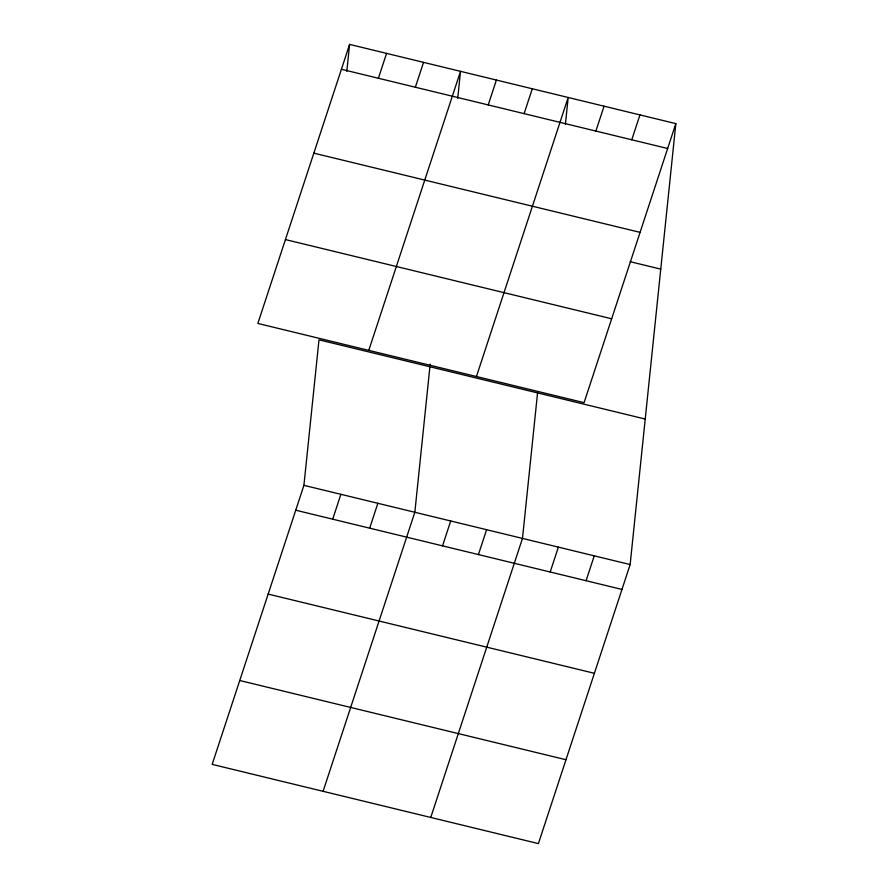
<?xml version="1.0" encoding="UTF-8"?>
<svg xmlns="http://www.w3.org/2000/svg" width="888" height="888" viewBox="0 0 888 888"><rect width="100%" height="100%" fill="white"/><g stroke="black" fill="none" stroke-linecap="round" stroke-linejoin="round"><path stroke-width="1.33" d="M675.835 123.621L584.082 402.664L257.853 323.443L349.595 44.4L675.835 123.621L630.147 564.557L538.406 843.6L212.165 764.379L303.918 485.336L318.992 339.827L645.221 419.047M346.808 71.351L349.595 44.4M430.181 364.124L414.829 512.265L323.088 791.319M457.731 98.279L460.517 71.34L368.775 350.383M537.562 392.907L522.488 538.406L430.747 817.46M565.39 124.42L568.176 97.48L476.434 376.523M378.399 78.255L386.569 53.38M415.362 87.235L423.543 62.36M332.711 519.191L340.881 494.316M488.222 104.928L496.403 80.053M369.686 528.16L377.855 503.285M524.109 113.642L532.289 88.767M442.535 545.854L450.716 520.979M595.881 131.069L604.062 106.194M478.421 554.567L486.602 529.692M631.768 139.782L639.948 114.907M550.194 571.994L558.374 547.119M586.08 580.719L594.261 555.844M341.425 69.275L667.654 148.496M313.841 153.147L640.082 232.367M630.191 261.705L660.761 269.131M285.425 239.571L611.665 318.792M303.918 485.336L630.147 564.557M295.737 510.212L621.966 589.432M268.154 594.083L594.394 673.304M239.749 680.508L565.978 759.728"/></g></svg>
